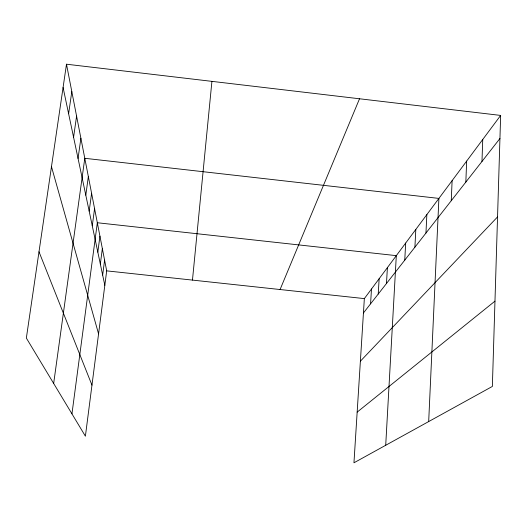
<?xml version="1.0" encoding="UTF-8"?>
<svg xmlns="http://www.w3.org/2000/svg" width="527" height="527" viewBox="0 0 527 527"><rect width="100%" height="100%" fill="white"/><g stroke="black" fill="none" stroke-linecap="round" stroke-linejoin="round"><path stroke-width="0.79" d="M500.65 115.42L492.363 386.436L353.953 462.792L364.348 298.605L500.65 115.42L66.488 64.208L26.35 338.07L85.394 436.185L106.685 270.865L66.488 64.208M481.974 161.46L482.745 139.484M465.835 182.085L466.658 161.11M451.257 200.721L452.113 180.656M428.682 421.567L438.905 198.409L84.788 158.298L53.662 383.458M425.954 233.053L426.85 214.601M414.907 247.176L415.816 229.436M404.756 260.147L405.671 243.066M385.711 445.275L396.311 255.648L97.324 222.743L71.949 413.847M386.475 283.506L387.398 267.624M378.228 294.053L379.144 278.717M370.567 303.842L371.482 289.013M192.467 280.1L211.92 81.362M102.66 275.061L104.596 260.14M97.831 252.169L99.932 236.182M100.334 264.047L102.35 248.612M89.175 211.149L91.593 193.271M92.271 225.819L94.57 208.613M85.802 195.161L88.338 176.565M78.055 158.462L80.888 138.232M73.582 137.257L76.58 116.105M68.615 113.733L71.81 91.566M280.074 289.534L359.519 98.773M363.439 312.952L499.945 138.496M360.382 361.193L497.547 216.913M357.161 412.121L494.972 301.141M106.685 270.865L364.348 298.605M38.998 251.781L91.968 385.145M51.475 166.664L98.569 333.861M63.075 87.489L104.82 285.305"/></g></svg>
